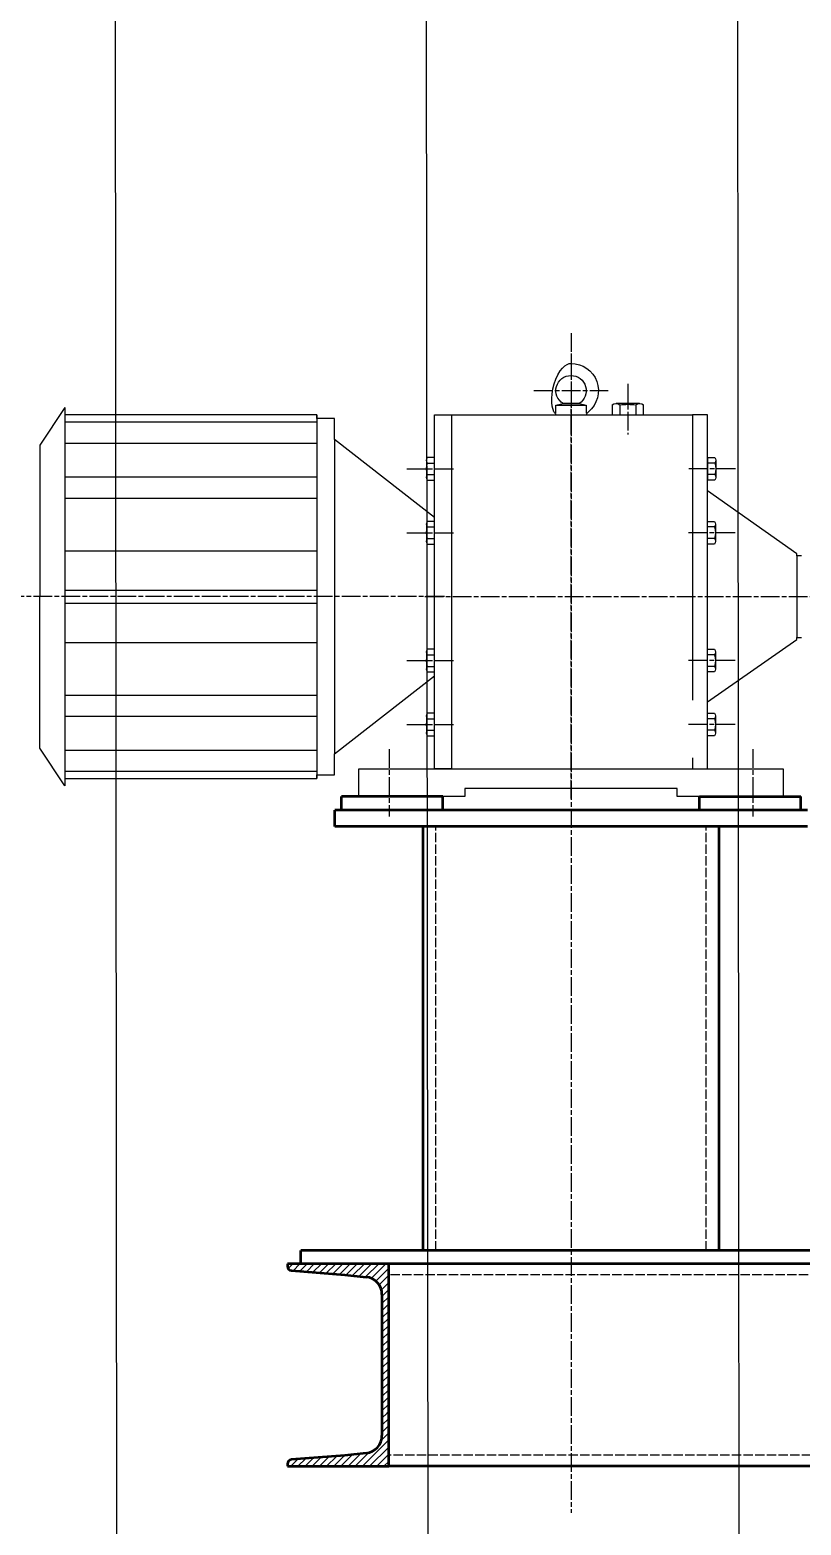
# Model space of a CAD drawing. Header units: millimetres. Extents: x -1263456 to 2767218, y -83310 to 50301.
# Drawn here: x 1099491 to 1099986, y -22327 to -21365 of the extents above; entities that cross this region are included whole.
import ezdxf

# ---------------------------------------------------------------- set-up
doc = ezdxf.new("R2010")
doc.units = ezdxf.units.MM
doc.linetypes.add('AM_ISO02W050', pattern=[7.5, 6, -1.5])
doc.linetypes.add('AM_ISO08W050', pattern=[18, 12, -1.5, 3, -1.5])
doc.layers.add('11', color=7, linetype='Continuous')
doc.layers.add('8', color=1, linetype='Continuous')
for name, color, linetype, lineweight in [('AM_0', 7, 'Continuous', 50), ('AM_3', 6, 'AM_ISO02W050', 25), ('AM_7', 4, 'AM_ISO08W050', 25), ('AM_8', 1, 'Continuous', 25)]:
    doc.layers.add(name, color=color, linetype=linetype, lineweight=lineweight)

# ---------------------------------------------------------------- blocks, each defined once
blk = doc.blocks.new('gearbox with bearing')
at = {"layer": '11'}
for p, q in [((-1769.58, 142.7), (-1768.1, 145.09)), ((-1768.1, 145.09), (-1766.58, 147)), ((-1766.58, 147), (-1765.06, 148.41)), ((-1765.06, 148.41), (-1763.63, 149.33)), ((-1763.63, 149.33), (-1762.32, 149.83)), ((-1762.32, 149.83), (-1761.14, 149.98)), ((-1761.14, 149.98), (-1761.14, 149.98)), ((-1772.85, 133.6), (-1772.01, 136.81)), ((-1772.01, 136.81), (-1770.9, 139.9)), ((-1770.9, 139.9), (-1769.58, 142.7)), ((-1773.6, 127.45), (-1773.37, 130.43)), ((-1773.56, 124.76), (-1773.6, 127.45)), ((-1773.37, 130.43), (-1772.85, 133.6)), ((-2086.35, 121.56), (-2102.51, 97.31)), ((-2086.35, 121.56), (-2086.35, -121.56)), ((-1924.49, 116.89), (-2086.35, 116.89)), ((-1924.49, 114.58), (-1924.49, 116.89)), ((-1924.49, 116.89), (-1924.49, -116.89)), ((-1848.81, -110.66), (-1848.81, 116.89)), ((-1848.81, 116.89), (-1837.9, 116.89)), ((-1837.9, 116.89), (-1683.05, 116.89)), ((-1837.9, 116.89), (-1837.9, -110.66)), ((-1773.29, 122.44), (-1773.56, 124.76)), ((-1772.3, 118.93), (-1773.29, 122.44)), ((-1772.3, 118.93), (-1772.3, 118.93)), ((-1770.88, 123.2), (-1766.28, 124.17)), ((-1770.88, 123.2), (-1751.4, 123.2)), ((-1770.88, 117.87), (-1770.88, 123.2)), ((-1756, 124.17), (-1766.28, 124.17)), ((-1766.28, 124.17), (-1756, 124.17)), ((-1756, 124.17), (-1751.4, 123.2)), ((-1751.4, 123.2), (-1751.4, 117.87)), ((-1734.78, 123.25), (-1734.78, 116.89)), ((-1734.78, 116.89), (-1714.54, 116.89)), ((-1717.07, 124.2), (-1732.25, 124.2)), ((-1729.78, 123.31), (-1729.78, 116.89)), ((-1719.54, 123.31), (-1719.54, 116.89)), ((-1714.54, 116.89), (-1714.54, 123.25)), ((-1683.05, 116.89), (-1683.05, -66.51)), ((-1673.47, 116.89), (-1683.05, 116.89)), ((-1673.47, -110.66), (-1673.47, 116.89)), ((-1924.49, 112.24), (-2086.35, 112.24)), ((-1913.06, 114.58), (-1924.49, 114.58)), ((-1913.06, 101.04), (-1913.06, 114.58)), ((-2102.51, 97.31), (-2102.51, 0)), ((-2086.35, 98.62), (-1924.49, 98.62)), ((-1913.06, 101.04), (-1913.06, -101.04)), ((-1848.81, 50.97), (-1913.06, 101.04)), ((-1853.97, 87.71), (-1853.97, 76.75)), ((-1848.81, 89.54), (-1853.29, 89.54)), ((-1848.81, 74.92), (-1848.81, 89.54)), ((-1673.34, 74.92), (-1673.34, 89.54)), ((-1673.34, 89.54), (-1668.86, 89.54)), ((-1668.18, 87.71), (-1668.18, 76.75)), ((-2086.35, 76.94), (-1924.49, 76.94)), ((-1853.33, 85.93), (-1848.81, 85.93)), ((-1853.33, 78.53), (-1848.81, 78.53)), ((-1668.82, 85.93), (-1673.34, 85.93)), ((-1668.82, 78.53), (-1673.34, 78.53)), ((-1853.29, 74.92), (-1848.81, 74.92)), ((-1616, 27.61), (-1673.47, 68.12)), ((-1668.86, 74.92), (-1673.34, 74.92)), ((-2086.35, 63.3), (-1924.49, 63.3)), ((-1848.81, 48.43), (-1853.29, 48.43)), ((-1848.81, 33.8), (-1848.81, 48.43)), ((-1673.47, 33.8), (-1673.47, 48.43)), ((-1673.47, 48.43), (-1668.99, 48.43)), ((-1853.97, 46.6), (-1853.97, 35.63)), ((-1853.33, 44.82), (-1848.81, 44.82)), ((-1668.95, 44.82), (-1673.47, 44.82)), ((-1668.31, 46.6), (-1668.31, 35.63)), ((-2086.35, 29.4), (-1924.49, 29.4)), ((-1853.33, 37.41), (-1848.81, 37.41)), ((-1853.29, 33.8), (-1848.81, 33.8)), ((-1668.95, 37.41), (-1673.47, 37.41)), ((-1668.99, 33.8), (-1673.47, 33.8)), ((-1616, 26.3), (-1616, 27.61)), ((-1616, 26.3), (-1616, -26.3)), ((-1613.08, 26.3), (-1616, 26.3)), ((-2102.51, -97.31), (-2102.51, 0)), ((-2086.35, 4.11), (-1924.49, 4.11)), ((-2086.35, -4.11), (-1924.49, -4.11)), ((-1673.47, -67.67), (-1616, -27.58)), ((-1616, -26.3), (-1613.08, -26.3)), ((-1616, -27.58), (-1616, -26.3)), ((-2086.35, -29.4), (-1924.49, -29.4)), ((-1853.97, -35.63), (-1853.97, -46.6)), ((-1853.33, -37.41), (-1848.81, -37.41)), ((-1848.81, -33.8), (-1853.29, -33.8)), ((-1848.81, -48.43), (-1848.81, -33.8)), ((-1673.47, -48.43), (-1673.47, -33.8)), ((-1673.47, -33.8), (-1668.99, -33.8)), ((-1668.95, -37.41), (-1673.47, -37.41)), ((-1668.31, -35.63), (-1668.31, -46.6)), ((-1853.33, -44.82), (-1848.81, -44.82)), ((-1668.95, -44.82), (-1673.47, -44.82)), ((-1913.06, -101.04), (-1848.81, -50.97)), ((-1853.29, -48.43), (-1848.81, -48.43)), ((-1668.99, -48.43), (-1673.47, -48.43)), ((-2086.35, -63.3), (-1924.49, -63.3)), ((-1853.97, -76.75), (-1853.97, -87.71)), ((-1848.81, -74.92), (-1853.29, -74.92)), ((-1848.81, -89.54), (-1848.81, -74.92)), ((-1673.47, -89.54), (-1673.47, -74.92)), ((-1673.47, -74.92), (-1668.99, -74.92)), ((-1668.31, -76.75), (-1668.31, -87.71)), ((-2086.35, -76.94), (-1924.49, -76.94)), ((-1853.33, -78.53), (-1848.81, -78.53)), ((-1853.33, -85.93), (-1848.81, -85.93)), ((-1668.95, -78.53), (-1673.47, -78.53)), ((-1668.95, -85.93), (-1673.47, -85.93)), ((-1853.29, -89.54), (-1848.81, -89.54)), ((-1668.99, -89.54), (-1673.47, -89.54)), ((-2086.35, -121.56), (-2102.51, -97.31)), ((-2086.35, -98.62), (-1924.49, -98.62)), ((-1913.06, -114.58), (-1913.06, -101.04)), ((-1683.05, -103.56), (-1683.05, -110.66)), ((-2086.35, -112.24), (-1924.49, -112.24)), ((-1924.49, -116.89), (-1924.49, -114.58)), ((-1924.49, -114.58), (-1913.06, -114.58)), ((-1897.51, -110.66), (-1624.77, -110.66)), ((-1897.51, -128.58), (-1897.51, -110.66)), ((-1837.9, -110.66), (-1848.81, -110.66)), ((-1683.05, -110.66), (-1673.47, -110.66)), ((-1624.77, -110.66), (-1624.77, -128.58)), ((-2086.35, -116.89), (-1924.49, -116.89)), ((-1971.01, -116.89), (-1924.49, -116.89)), ((-1829.33, -123.44), (-1829.33, -128.58)), ((-1692.96, -123.44), (-1829.33, -123.44)), ((-1692.96, -128.58), (-1692.96, -123.44)), ((-1829.33, -128.58), (-1897.51, -128.58)), ((-1624.77, -128.58), (-1692.96, -128.58))]:
    blk.add_line(p, q, dxfattribs=at)
at = {"layer": '11', "extrusion": (0, 0, -1)}
for centre, major_axis, start_param, end_param in [((-1761.14, 132.45), (12.4, 12.4), -0.785386, 1.666433), ((-1761.14, 132.45), (-6.89, 6.89), 4.482633, 9.654534), ((-1774.79, 115.92), (2.76, 2.76), -0.09502, 0.533051), ((-1747.5, 115.92), (-2.76, 2.76), 5.749883, 6.378328), ((-1732.25, 120.33), (2.73, 2.73), -1.49895, -0.092968), ((-1724.66, 87.2), (-25.79, 25.79), 0.644434, 0.926362), ((-1717.07, 120.33), (-2.73, 2.73), 0.09297, 1.498948), ((-1851.18, 87.71), (-1.97, 1.97), 4.805326, 6.21129), ((-1670.97, 87.71), (-1.97, 1.97), 1.642649, 3.048648), ((-1851.18, 76.75), (1.97, 1.97), 3.213512, 4.619426), ((-1843.01, 82.23), (7.75, 7.75), 3.582786, 4.271196), ((-1670.97, 76.75), (-1.97, 1.97), 1.663739, 3.069742), ((-1679.15, 82.23), (-7.75, 7.75), 2.012003, 2.700386), ((-1851.18, 46.6), (-1.97, 1.97), 4.805258, 6.21126), ((-1671.1, 46.6), (-1.97, 1.97), 1.642659, 3.048637), ((-1843.01, 41.11), (-7.75, 7.75), 5.153584, 5.84199), ((-1679.28, 41.11), (-7.75, 7.75), 2.011999, 2.70039), ((-1851.18, 35.63), (1.97, 1.97), 3.213518, 4.61952), ((-1671.1, 35.63), (1.97, 1.97), 0.092945, 1.498944), ((-1851.18, -35.63), (-1.97, 1.97), 4.805271, 6.211248), ((-1843.01, -41.12), (-7.75, 7.75), 5.153576, 5.841998), ((-1671.1, -35.63), (1.97, 1.97), 0.071844, 1.477808), ((-1679.28, -41.12), (7.75, 7.75), 0.441209, 1.129588), ((-1851.18, -46.6), (1.97, 1.97), 3.213518, 4.61952), ((-1671.1, -46.6), (-1.97, 1.97), 1.663785, 3.069748), ((-1851.18, -76.75), (-1.97, 1.97), 4.805258, 6.21126), ((-1671.1, -76.75), (1.97, 1.97), 0.071856, 1.477795), ((-1851.18, -87.71), (1.97, 1.97), 3.213518, 4.61952), ((-1843.01, -82.23), (7.75, 7.75), 3.582788, 4.271194), ((-1671.1, -87.71), (-1.97, 1.97), 1.663797, 3.069736), ((-1679.28, -82.23), (-7.75, 7.75), 2.012009, 2.70038)]:
    blk.add_ellipse(centre, major_axis=major_axis, ratio=1, start_param=start_param, end_param=end_param, dxfattribs=at)
at = {"layer": '8'}
for p, q in [((-1942.96, -431.95), (-1939.96, -428.95)), ((-1939.78, -433.37), (-1935.36, -428.95)), ((-1935.51, -433.7), (-1930.76, -428.95)), ((-1931.24, -434.04), (-1926.16, -428.95)), ((-1926.98, -434.37), (-1921.55, -428.95)), ((-1922.71, -434.71), (-1916.95, -428.95)), ((-1918.44, -435.04), (-1912.35, -428.95)), ((-1914.17, -435.38), (-1907.75, -428.95)), ((-1909.91, -435.71), (-1903.15, -428.95)), ((-1905.66, -436.07), (-1898.54, -428.95)), ((-1901.5, -436.51), (-1893.94, -428.95)), ((-1897.33, -436.94), (-1889.34, -428.95)), ((-1893.17, -437.38), (-1884.74, -428.95)), ((-1889.48, -438.3), (-1880.13, -428.95)), ((-1886.64, -440.06), (-1878.3, -431.72)), ((-1884.49, -442.51), (-1878.3, -436.32)), ((-1883.05, -445.68), (-1878.3, -440.92)), ((-1882.64, -449.86), (-1878.3, -445.52)), ((-1882.64, -454.46), (-1878.3, -450.13)), ((-1882.64, -459.07), (-1878.3, -454.73)), ((-1882.64, -463.67), (-1878.3, -459.33)), ((-1882.64, -468.27), (-1878.3, -463.93)), ((-1882.64, -472.87), (-1878.3, -468.53)), ((-1882.64, -477.48), (-1878.3, -473.14)), ((-1882.64, -482.08), (-1878.3, -477.74)), ((-1882.64, -486.68), (-1878.3, -482.34)), ((-1882.64, -491.28), (-1878.3, -486.94)), ((-1882.64, -495.89), (-1878.3, -491.55)), ((-1882.64, -500.49), (-1878.3, -496.15)), ((-1882.64, -505.09), (-1878.3, -500.75)), ((-1882.64, -509.69), (-1878.3, -505.35)), ((-1882.64, -514.29), (-1878.3, -509.96)), ((-1882.64, -518.9), (-1878.3, -514.56)), ((-1882.64, -523.5), (-1878.3, -519.16)), ((-1882.64, -528.1), (-1879.41, -524.87)), ((-1882.64, -532.7), (-1878.3, -528.36)), ((-1879.41, -524.87), (-1878.3, -523.76)), ((-1883.02, -542.3), (-1878.3, -537.57)), ((-1882.64, -537.31), (-1878.3, -532.97)), ((-1895.25, -559.12), (-1878.3, -542.17)), ((-1890.65, -559.12), (-1878.3, -546.77)), ((-1943.07, -556.32), (-1941.84, -555.09)), ((-1941.27, -559.12), (-1936.61, -554.46)), ((-1936.67, -559.12), (-1931.61, -554.07)), ((-1932.07, -559.12), (-1926.62, -553.67)), ((-1927.46, -559.12), (-1921.62, -553.28)), ((-1922.86, -559.12), (-1916.63, -552.89)), ((-1918.26, -559.12), (-1911.63, -552.5)), ((-1913.66, -559.12), (-1906.64, -552.1)), ((-1909.06, -559.12), (-1901.5, -551.57)), ((-1904.45, -559.12), (-1896.36, -551.03)), ((-1899.85, -559.12), (-1891.06, -550.33)), ((-1886.04, -559.12), (-1878.3, -551.38)), ((-1881.44, -559.12), (-1878.3, -555.98))]:
    blk.add_line(p, q, dxfattribs=at)
at = {"layer": 'AM_0'}
for p, q in [((-1843.58, -128.58), (-1908.67, -128.58)), ((-1908.67, -137.26), (-1908.67, -128.58)), ((-1843.58, -137.26), (-1843.58, -128.58)), ((-1678.7, -137.26), (-1678.7, -128.58)), ((-1678.7, -128.58), (-1613.61, -128.58)), ((-1613.61, -137.26), (-1613.61, -128.58)), ((-1913.01, -147.67), (-1913.01, -137.26)), ((-1609.27, -137.26), (-1913.01, -137.26)), ((-1609.27, -147.67), (-1913.01, -147.67)), ((-1856.21, -420.27), (-1856.21, -147.67)), ((-1666.07, -420.27), (-1666.07, -147.67)), ((-1934.71, -428.95), (-1934.71, -420.27)), ((-1322.94, -420.27), (-1934.71, -420.27)), ((-1878.3, -428.95), (-1943.38, -428.95)), ((-1943.38, -428.95), (-1943.38, -430.46)), ((-1241.19, -428.95), (-1934.71, -428.95)), ((-1878.3, -559.12), (-1878.3, -428.95)), ((-1940.84, -433.28), (-1906.5, -435.98)), ((-1906.5, -435.98), (-1892.82, -437.42)), ((-1882.64, -448.72), (-1882.64, -504.88)), ((-1882.64, -504.88), (-1882.64, -539.35)), ((-1906.5, -552.09), (-1940.84, -554.79)), ((-1892.82, -550.66), (-1906.5, -552.09)), ((-1943.38, -557.62), (-1943.38, -559.12)), ((-1943.38, -559.12), (-1878.3, -559.12)), ((-1309.93, -559.12), (-1878.3, -559.12))]:
    blk.add_line(p, q, dxfattribs=at)
for centre, radius, start, end in [((-1940.54, -430.46), 2.84, 180, 264), ((-1894, -448.72), 11.37, 0, 84), ((-1894, -539.35), 11.37, 276, 0), ((-1940.54, -557.62), 2.84, 96, 180)]:
    blk.add_arc(centre, radius, start, end, dxfattribs=at)
at = {"layer": 'AM_3'}
for p, q in [((-1847.97, -420.27), (-1847.97, -147.67)), ((-1674.32, -420.27), (-1674.32, -147.67)), ((-1241.19, -436.07), (-1878.3, -436.07)), ((-1314.26, -552.01), (-1878.3, -552.01))]:
    blk.add_line(p, q, dxfattribs=at)
at = {"layer": 'AM_7'}
for p, q in [((-1761.14, 169.32), (-1761.14, -589.11)), ((-1761.14, 156.32), (-1761.14, 110.56)), ((-1724.66, 136.86), (-1724.66, 104.23)), ((-1785.01, 132.45), (-1737.28, 132.45)), ((-1761.14, -129.77), (-1761.14, 123.22)), ((-1866.64, 82.23), (-1836.15, 82.23)), ((-1655.52, 82.23), (-1686.01, 82.23)), ((-1866.64, 41.11), (-1836.15, 41.11)), ((-1655.65, 41.11), (-1686.14, 41.11)), ((-1842.48, 0), (-2115.18, 0)), ((-1855.14, 0), (-1499.6, 0)), ((-1866.64, -41.12), (-1836.15, -41.12)), ((-1655.65, -41.12), (-1686.14, -41.12)), ((-1866.64, -82.23), (-1836.15, -82.23)), ((-1655.65, -82.23), (-1686.14, -82.23)), ((-1878.03, -98), (-1878.03, -141.24)), ((-1644.25, -98), (-1644.25, -141.24))]:
    blk.add_line(p, q, dxfattribs=at)
blk = doc.blocks.new('gbe')
at = {"layer": '11'}
blk.add_blockref('gearbox with bearing', (0, 0), dxfattribs=at)
blk = doc.blocks.new('Bucket elevator123451')
at = {"layer": 'AM_0'}
blk.add_blockref('gbe', (1126599.53, -20429.72), dxfattribs=at)
blk = doc.blocks.new('wew1333')
at = {"layer": 'AM_8'}
for p, q in [((347606.69, 123406.73, 0.11), (347617.23, 112150.61, 0)), ((347806.69, 123406.73, 0.11), (347817.23, 112112.89, 0)), ((348006.69, 123406.73, 0.11), (348017.23, 112062.58, 0))]:
    blk.add_line(p, q, dxfattribs=at)

msp = doc.modelspace()

# ---------------------------------------------------------------- block references
at = {"layer": 'AM_0'}
for name, p in [('wew1333', (751933.6, -139327.08, 0)), ('Bucket elevator123451', (-25000, -1300, 0.09))]:
    msp.add_blockref(name, p, dxfattribs=at)

doc.saveas('drawing.dxf')
